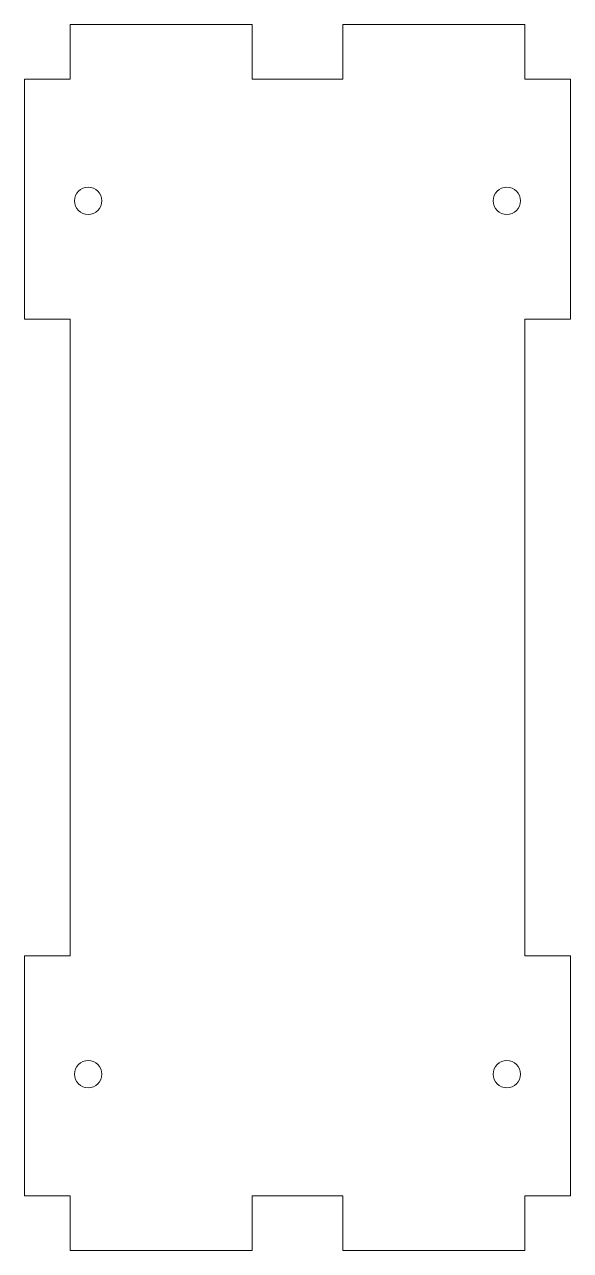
# Model space of a CAD drawing. Header units: millimetres. Extents: x -30 to 30, y -67 to 67.
import ezdxf

# ---------------------------------------------------------------- set-up
doc = ezdxf.new("R2010")
doc.units = ezdxf.units.MM

msp = doc.modelspace()

# ---------------------------------------------------------------- linework, layer by layer
at = {"color": 7, "linetype": 'Continuous', "lineweight": 15}
for p, q in [((-5, 67.38), (-25, 67.38)), ((-25, 67.38), (-25, 61.38)), ((-5, 61.38), (-5, 67.38)), ((5, 67.38), (5, 61.38)), ((25, 67.38), (5, 67.38)), ((25, 61.38), (25, 67.38)), ((-30, 61.38), (-30, 35)), ((-25, 61.38), (-30, 61.38)), ((5, 61.38), (-5, 61.38)), ((30, 61.38), (25, 61.38)), ((30, 35), (30, 61.38)), ((-25, 35), (-30, 35)), ((-25, -35), (-25, 35)), ((25, 35), (25, -35)), ((30, 35), (25, 35)), ((-30, -35), (-30, -61.38)), ((-30, -35), (-25, -35)), ((25, -35), (30, -35)), ((30, -61.38), (30, -35)), ((-30, -61.38), (-25, -61.38)), ((-25, -61.38), (-25, -67.38)), ((-5, -67.38), (-5, -61.38)), ((-5, -61.38), (5, -61.38)), ((5, -61.38), (5, -67.38)), ((25, -61.38), (30, -61.38)), ((25, -67.38), (25, -61.38)), ((-25, -67.38), (-5, -67.38)), ((5, -67.38), (25, -67.38))]:
    msp.add_line(p, q, dxfattribs=at)
for centre in [(-23, 48), (23, 48), (-23, -48), (23, -48)]:
    msp.add_circle(centre, 1.5, dxfattribs=at)

doc.saveas('drawing.dxf')
